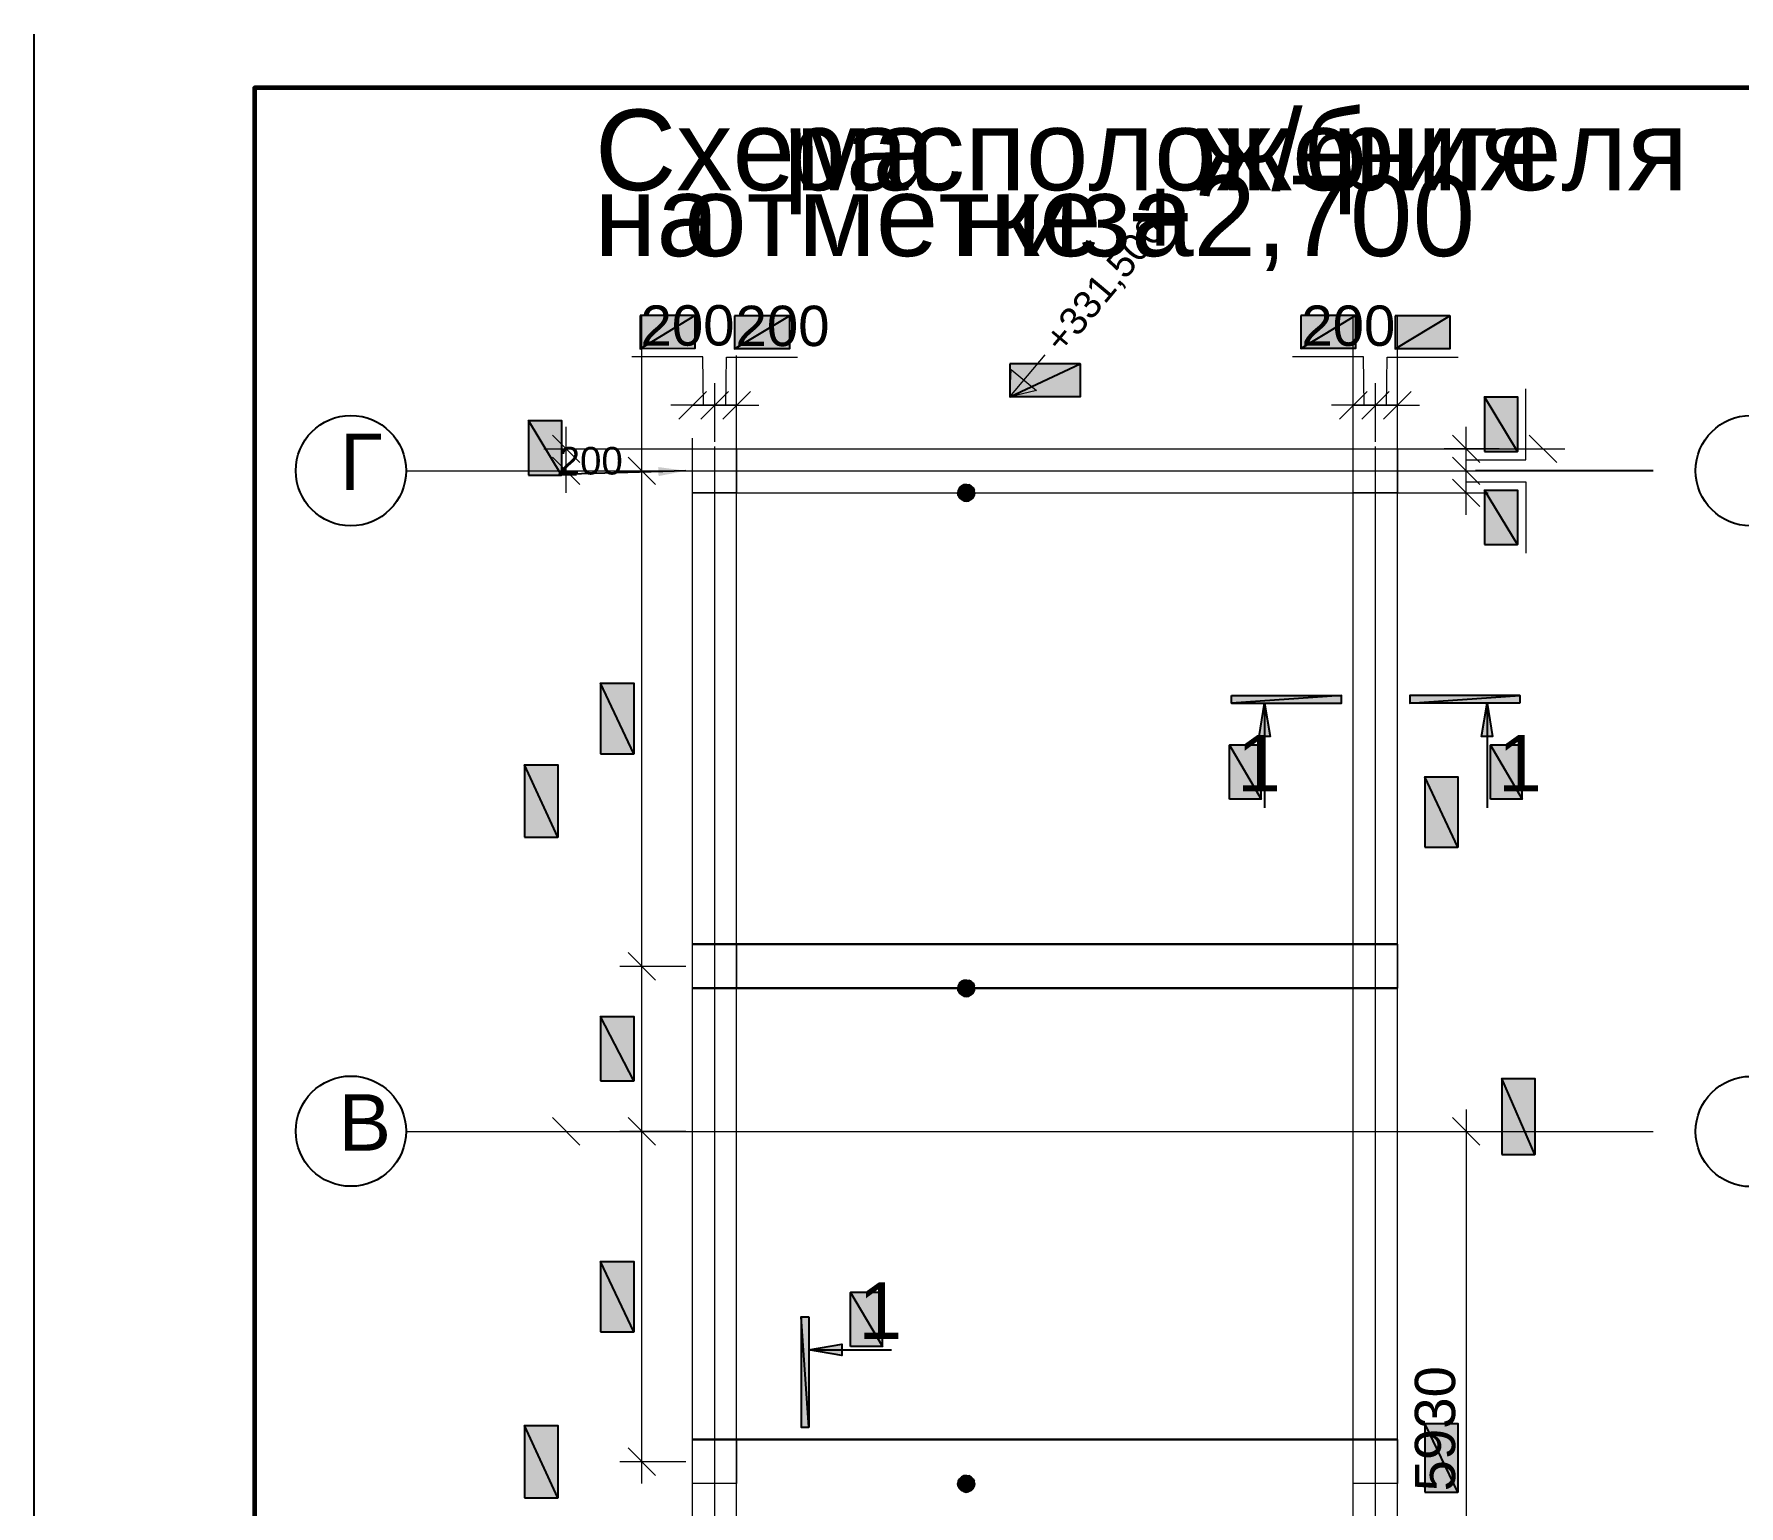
# Model space of a CAD drawing. Extents: x 8 to 21351, y 0 to 420.
# Drawn here: x 14512.6 to 14667.4, y 163.3 to 297 of the extents above; entities that cross this region are included whole.
import ezdxf

# ---------------------------------------------------------------- set-up
doc = ezdxf.new("R2010")
doc.units = 0
doc.linetypes.add('TEYPDFCAD_CENTER', pattern=[20, 12, -3, 2, -3])
for name, color, linetype in [('PDF_ВЫНОСКИ', 7, 'Continuous'), ('PDF_ОСИ', 7, 'Continuous'), ('PDF_ОТМЕТКИ', 7, 'Continuous'), ('TEY_REVIEW_AXIS', 7, 'Continuous'), ('TEY_REVIEW_LEADER', 7, 'Continuous')]:
    doc.layers.add(name, color=color, linetype=linetype)
doc.styles.add('TEYPDFCAD_TEXT', font='arial.ttf')
doc.dimstyles.new('TEYPDFCAD_SCALE_1', dxfattribs={"dimtxt": 2.5, "dimasz": 2.5, "dimexe": 1.25, "dimexo": 0.75, "dimtad": 1, "dimdsep": 46, "dimtxsty": 'Standard', "dimcen": 0.09, "dimadec": 0, "dimazin": 0, "dimtfac": 1, "dimtofl": 0, "dimtmove": 0, "dimatfit": 3, "dimfxl": 1, "dimarcsym": 0})

# ---------------------------------------------------------------- blocks, each defined once
blk = doc.blocks.new('TEY_AXIS')
at = {"layer": 'PDF_ОСИ', "linetype": 'TEYPDFCAD_CENTER', "lineweight": 9}
blk.add_line((0, 0), (1, 0), dxfattribs=at)
blk = doc.blocks.new('TEY_LEVEL')
at = {"layer": 'PDF_ОТМЕТКИ', "lineweight": 9}
blk.add_line((0, 0), (5, 0), dxfattribs=at)
blk.add_lwpolyline([(0, 0), (2, 1.5), (2, -1.5)], close=True, dxfattribs=at)
at = {"layer": 'PDF_ОТМЕТКИ', "style": 'TEYPDFCAD_TEXT'}
blk.add_text('+331,500', height=2.5, dxfattribs=at).set_placement((6, -1.25))

msp = doc.modelspace()

# ---------------------------------------------------------------- hatches: boundary and pattern name
at = {"true_color": 0xffffff}
h = msp.add_hatch(color=0, dxfattribs=at)
h.paths.add_polyline_path([(14567.59, 271.4), (14567.59, 268.39), (14572.56, 271.4)])
h.paths.add_polyline_path([(14567.59, 268.39), (14572.56, 271.4), (14572.56, 268.41)])
h = msp.add_hatch(color=0, dxfattribs=at)
h.paths.add_polyline_path([(14576.18, 271.38), (14576.18, 268.37), (14581.16, 271.38)])
h.paths.add_polyline_path([(14576.18, 268.37), (14581.16, 271.38), (14581.16, 268.37)])
h = msp.add_hatch(color=0, dxfattribs=at)
h.paths.add_polyline_path([(14627.6, 271.4), (14627.6, 268.41), (14632.57, 271.4)])
h.paths.add_polyline_path([(14627.6, 268.41), (14632.57, 271.4), (14632.57, 268.41)])
h = msp.add_hatch(color=0, dxfattribs=at)
h.paths.add_polyline_path([(14636.19, 271.38), (14636.19, 268.37), (14641.16, 271.38)])
h.paths.add_polyline_path([(14636.19, 268.37), (14641.16, 271.38), (14641.16, 268.37)])
h = msp.add_hatch(color=0, dxfattribs=at)
h.paths.add_polyline_path([(14601.18, 267.02), (14601.18, 264.01), (14607.57, 267.02)])
h.paths.add_polyline_path([(14601.18, 264.01), (14607.57, 267.02), (14607.57, 264.01)])
h = msp.add_hatch(color=0, dxfattribs=at)
h.paths.add_polyline_path([(14644.3, 259.04), (14647.3, 259.04), (14644.3, 264.01)])
h.paths.add_polyline_path([(14647.3, 259.04), (14644.3, 264.01), (14647.3, 264.01)])
h = msp.add_hatch(color=0, dxfattribs=at)
h.paths.add_polyline_path([(14557.45, 256.9), (14560.46, 256.9), (14557.45, 261.87)])
h.paths.add_polyline_path([(14560.46, 256.9), (14557.45, 261.87), (14560.46, 261.87)])
h = msp.add_hatch(color=7)
h.paths.add_polyline_path([(14596.5, 255.52), (14596.46, 255.29), (14597.22, 255.29)])
h.paths.add_polyline_path([(14596.46, 255.29), (14597.22, 255.29), (14596.5, 255.06)])
h.paths.add_polyline_path([(14597.22, 255.29), (14596.5, 255.06), (14596.61, 254.85)])
h = msp.add_hatch(color=7)
h.paths.add_polyline_path([(14596.99, 256.01), (14596.78, 255.91), (14597.22, 255.29)])
h.paths.add_polyline_path([(14596.78, 255.91), (14597.22, 255.29), (14596.61, 255.74)])
h.paths.add_polyline_path([(14597.22, 255.29), (14596.61, 255.74), (14596.5, 255.52)])
h = msp.add_hatch(color=7)
h.paths.add_polyline_path([(14597.67, 255.91), (14597.46, 256.01), (14597.22, 255.29)])
h.paths.add_polyline_path([(14597.46, 256.01), (14597.22, 255.29), (14597.22, 256.05)])
h.paths.add_polyline_path([(14597.22, 255.29), (14597.22, 256.05), (14596.99, 256.01)])
h = msp.add_hatch(color=7)
h.paths.add_polyline_path([(14597.96, 255.29), (14597.94, 255.52), (14597.22, 255.29)])
h.paths.add_polyline_path([(14597.94, 255.52), (14597.22, 255.29), (14597.84, 255.74)])
h.paths.add_polyline_path([(14597.22, 255.29), (14597.84, 255.74), (14597.67, 255.91)])
h = msp.add_hatch(color=0, dxfattribs=at)
h.paths.add_polyline_path([(14644.3, 250.59), (14647.3, 250.59), (14644.3, 255.55)])
h.paths.add_polyline_path([(14647.3, 250.59), (14644.3, 255.55), (14647.3, 255.55)])
h = msp.add_hatch(color=7)
h.paths.add_polyline_path([(14596.61, 254.85), (14596.78, 254.7), (14597.22, 255.29)])
h.paths.add_polyline_path([(14596.78, 254.7), (14597.22, 255.29), (14596.99, 254.57)])
h.paths.add_polyline_path([(14597.22, 255.29), (14596.99, 254.57), (14597.22, 254.55)])
h = msp.add_hatch(color=7)
h.paths.add_polyline_path([(14597.22, 254.55), (14597.46, 254.57), (14597.22, 255.29)])
h.paths.add_polyline_path([(14597.46, 254.57), (14597.22, 255.29), (14597.67, 254.7)])
h.paths.add_polyline_path([(14597.22, 255.29), (14597.67, 254.7), (14597.84, 254.85)])
h = msp.add_hatch(color=7)
h.paths.add_polyline_path([(14597.84, 254.85), (14597.94, 255.06), (14597.22, 255.29)])
h.paths.add_polyline_path([(14597.94, 255.06), (14597.22, 255.29), (14597.96, 255.29)])
h = msp.add_hatch(color=0, dxfattribs=at)
h.paths.add_polyline_path([(14564.01, 231.58), (14567.02, 231.58), (14564.01, 238)])
h.paths.add_polyline_path([(14567.02, 231.58), (14564.01, 238), (14567.02, 238)])
h = msp.add_hatch(color=7)
h.paths.add_polyline_path([(14621.33, 236.88), (14631.32, 236.88), (14621.33, 236.18)])
h.paths.add_polyline_path([(14631.32, 236.88), (14621.33, 236.18), (14631.32, 236.18)])
for points in [[(14624.32, 236.18), (14624.82, 233.17), (14623.83, 233.17)], [(14644.53, 236.18), (14645.02, 233.17), (14644.02, 233.17)], [(14582.91, 177.44), (14585.92, 177.95), (14585.92, 176.93)]]:
    msp.add_hatch(color=7).paths.add_polyline_path(points)
h = msp.add_hatch(color=7)
h.paths.add_polyline_path([(14647.51, 236.18), (14637.52, 236.18), (14647.51, 236.88)])
h.paths.add_polyline_path([(14637.52, 236.18), (14647.51, 236.88), (14637.52, 236.88)])
h = msp.add_hatch(color=0, dxfattribs=at)
h.paths.add_polyline_path([(14621.12, 227.48), (14621.12, 232.37), (14624.02, 227.48)])
h.paths.add_polyline_path([(14621.12, 232.37), (14624.02, 227.48), (14624.02, 232.37)])
h = msp.add_hatch(color=0, dxfattribs=at)
h.paths.add_polyline_path([(14644.83, 227.48), (14644.83, 232.37), (14647.73, 227.48)])
h.paths.add_polyline_path([(14644.83, 232.37), (14647.73, 227.48), (14647.73, 232.37)])
h = msp.add_hatch(color=0, dxfattribs=at)
h.paths.add_polyline_path([(14557.11, 224.01), (14560.12, 224.01), (14557.11, 230.59)])
h.paths.add_polyline_path([(14560.12, 224.01), (14557.11, 230.59), (14560.12, 230.59)])
h = msp.add_hatch(color=0, dxfattribs=at)
h.paths.add_polyline_path([(14638.88, 223.1), (14641.88, 223.1), (14638.88, 229.49)])
h.paths.add_polyline_path([(14641.88, 223.1), (14638.88, 229.49), (14641.88, 229.49)])
h = msp.add_hatch(color=7)
h.paths.add_polyline_path([(14596.99, 211.01), (14596.78, 210.9), (14597.22, 210.29)])
h.paths.add_polyline_path([(14596.78, 210.9), (14597.22, 210.29), (14596.61, 210.74)])
h.paths.add_polyline_path([(14597.22, 210.29), (14596.61, 210.74), (14596.5, 210.52)])
h = msp.add_hatch(color=7)
h.paths.add_polyline_path([(14597.67, 210.9), (14597.46, 211.01), (14597.22, 210.29)])
h.paths.add_polyline_path([(14597.46, 211.01), (14597.22, 210.29), (14597.22, 211.03)])
h.paths.add_polyline_path([(14597.22, 210.29), (14597.22, 211.03), (14596.99, 211.01)])
h = msp.add_hatch(color=7)
h.paths.add_polyline_path([(14597.96, 210.29), (14597.94, 210.52), (14597.22, 210.29)])
h.paths.add_polyline_path([(14597.94, 210.52), (14597.22, 210.29), (14597.84, 210.74)])
h.paths.add_polyline_path([(14597.22, 210.29), (14597.84, 210.74), (14597.67, 210.9)])
h = msp.add_hatch(color=7)
h.paths.add_polyline_path([(14596.5, 210.52), (14596.46, 210.29), (14597.22, 210.29)])
h.paths.add_polyline_path([(14596.46, 210.29), (14597.22, 210.29), (14596.5, 210.06)])
h.paths.add_polyline_path([(14597.22, 210.29), (14596.5, 210.06), (14596.61, 209.85)])
h = msp.add_hatch(color=7)
h.paths.add_polyline_path([(14596.61, 209.85), (14596.78, 209.68), (14597.22, 210.29)])
h.paths.add_polyline_path([(14596.78, 209.68), (14597.22, 210.29), (14596.99, 209.57)])
h.paths.add_polyline_path([(14597.22, 210.29), (14596.99, 209.57), (14597.22, 209.53)])
h = msp.add_hatch(color=7)
h.paths.add_polyline_path([(14597.22, 209.53), (14597.46, 209.57), (14597.22, 210.29)])
h.paths.add_polyline_path([(14597.46, 209.57), (14597.22, 210.29), (14597.67, 209.68)])
h.paths.add_polyline_path([(14597.22, 210.29), (14597.67, 209.68), (14597.84, 209.85)])
h = msp.add_hatch(color=7)
h.paths.add_polyline_path([(14597.84, 209.85), (14597.94, 210.06), (14597.22, 210.29)])
h.paths.add_polyline_path([(14597.94, 210.06), (14597.22, 210.29), (14597.96, 210.29)])
h = msp.add_hatch(color=0, dxfattribs=at)
h.paths.add_polyline_path([(14564.01, 201.87), (14567.02, 201.87), (14564.01, 207.73)])
h.paths.add_polyline_path([(14567.02, 201.87), (14564.01, 207.73), (14567.02, 207.73)])
h = msp.add_hatch(color=0, dxfattribs=at)
h.paths.add_polyline_path([(14645.86, 195.18), (14648.87, 195.18), (14645.86, 202.1)])
h.paths.add_polyline_path([(14648.87, 195.18), (14645.86, 202.1), (14648.87, 202.1)])
h = msp.add_hatch(color=0, dxfattribs=at)
h.paths.add_polyline_path([(14564.01, 179.09), (14567.02, 179.09), (14564.01, 185.48)])
h.paths.add_polyline_path([(14567.02, 179.09), (14564.01, 185.48), (14567.02, 185.48)])
h = msp.add_hatch(color=0, dxfattribs=at)
h.paths.add_polyline_path([(14586.72, 177.74), (14586.72, 182.65), (14589.62, 177.74)])
h.paths.add_polyline_path([(14586.72, 182.65), (14589.62, 177.74), (14589.62, 182.65)])
h = msp.add_hatch(color=7)
h.paths.add_polyline_path([(14582.91, 180.45), (14582.91, 170.43), (14582.22, 180.45)])
h.paths.add_polyline_path([(14582.91, 170.43), (14582.22, 180.45), (14582.22, 170.43)])
h = msp.add_hatch(color=0, dxfattribs=at)
h.paths.add_polyline_path([(14557.11, 164), (14560.12, 164), (14557.11, 170.58)])
h.paths.add_polyline_path([(14560.12, 164), (14557.11, 170.58), (14560.12, 170.58)])
h = msp.add_hatch(color=0, dxfattribs=at)
h.paths.add_polyline_path([(14638.88, 164.53), (14641.88, 164.53), (14638.88, 170.75)])
h.paths.add_polyline_path([(14641.88, 164.53), (14638.88, 170.75), (14641.88, 170.75)])
h = msp.add_hatch(color=7)
h.paths.add_polyline_path([(14596.99, 165.99), (14596.78, 165.88), (14597.22, 165.29)])
h.paths.add_polyline_path([(14596.78, 165.88), (14597.22, 165.29), (14596.61, 165.71)])
h.paths.add_polyline_path([(14597.22, 165.29), (14596.61, 165.71), (14596.5, 165.52)])
h = msp.add_hatch(color=7)
h.paths.add_polyline_path([(14597.67, 165.88), (14597.46, 165.99), (14597.22, 165.29)])
h.paths.add_polyline_path([(14597.46, 165.99), (14597.22, 165.29), (14597.22, 166.03)])
h.paths.add_polyline_path([(14597.22, 165.29), (14597.22, 166.03), (14596.99, 165.99)])
h = msp.add_hatch(color=7)
h.paths.add_polyline_path([(14597.96, 165.29), (14597.94, 165.52), (14597.22, 165.29)])
h.paths.add_polyline_path([(14597.94, 165.52), (14597.22, 165.29), (14597.84, 165.71)])
h.paths.add_polyline_path([(14597.22, 165.29), (14597.84, 165.71), (14597.67, 165.88)])
h = msp.add_hatch(color=7)
h.paths.add_polyline_path([(14596.5, 165.52), (14596.46, 165.29), (14597.22, 165.29)])
h.paths.add_polyline_path([(14596.46, 165.29), (14597.22, 165.29), (14596.5, 165.06)])
h.paths.add_polyline_path([(14597.22, 165.29), (14596.5, 165.06), (14596.61, 164.85)])
h = msp.add_hatch(color=7)
h.paths.add_polyline_path([(14596.61, 164.85), (14596.78, 164.68), (14597.22, 165.29)])
h.paths.add_polyline_path([(14596.78, 164.68), (14597.22, 165.29), (14596.99, 164.57)])
h.paths.add_polyline_path([(14597.22, 165.29), (14596.99, 164.57), (14597.22, 164.53)])
h = msp.add_hatch(color=7)
h.paths.add_polyline_path([(14597.22, 164.53), (14597.46, 164.57), (14597.22, 165.29)])
h.paths.add_polyline_path([(14597.46, 164.57), (14597.22, 165.29), (14597.67, 164.68)])
h.paths.add_polyline_path([(14597.22, 165.29), (14597.67, 164.68), (14597.84, 164.85)])
h = msp.add_hatch(color=7)
h.paths.add_polyline_path([(14597.84, 164.85), (14597.94, 165.06), (14597.22, 165.29)])
h.paths.add_polyline_path([(14597.94, 165.06), (14597.22, 165.29), (14597.96, 165.29)])

# ---------------------------------------------------------------- linework, layer by layer
at = {"color": 7, "lineweight": 5}
for p, q in [((14573.3, 267.65), (14566.85, 267.65)), ((14573.37, 263.25), (14573.3, 267.65)), ((14575.38, 263.25), (14575.44, 267.61)), ((14575.44, 267.61), (14581.9, 267.61)), ((14633.31, 267.65), (14626.86, 267.65)), ((14633.38, 263.25), (14633.31, 267.65)), ((14635.39, 263.25), (14635.45, 267.63)), ((14635.45, 267.63), (14641.91, 267.61)), ((14574.38, 259.93), (14574.38, 265.26)), ((14574.38, 259.93), (14574.38, 265.26)), ((14576.37, 255.93), (14576.37, 265.26)), ((14632.38, 255.93), (14632.38, 265.26)), ((14634.39, 259.93), (14634.39, 265.26)), ((14634.39, 259.93), (14634.39, 265.26)), ((14576.37, 263.25), (14570.38, 263.25)), ((14573.62, 264.5), (14571.12, 262)), ((14572.37, 263.25), (14578.38, 263.25)), ((14575.63, 264.5), (14573.13, 262)), ((14573.13, 262), (14575.63, 264.5)), ((14577.62, 264.5), (14575.12, 262)), ((14575.12, 262), (14577.62, 264.5)), ((14636.38, 263.25), (14630.39, 263.25)), ((14631.13, 262), (14633.63, 264.5)), ((14633.63, 264.5), (14631.13, 262)), ((14632.38, 263.25), (14638.39, 263.25)), ((14635.64, 264.5), (14633.14, 262)), ((14633.14, 262), (14635.64, 264.5)), ((14635.13, 262), (14637.63, 264.5)), ((14648.04, 258.3), (14648.04, 264.75)), ((14562.13, 258.04), (14559.63, 260.54)), ((14560.88, 255.29), (14560.88, 261.3)), ((14643.87, 258.04), (14641.38, 260.54)), ((14642.62, 255.29), (14642.62, 261.3)), ((14650.86, 258.04), (14648.36, 260.54)), ((14645.63, 259.29), (14640.64, 259.29)), ((14642.62, 253.3), (14642.62, 259.29)), ((14559.63, 258.55), (14562.13, 256.05)), ((14569.01, 256.05), (14566.51, 258.55)), ((14643.87, 256.05), (14641.38, 258.55)), ((14641.38, 258.55), (14643.87, 256.05)), ((14642.62, 258.3), (14648.04, 258.3)), ((14643.87, 254.04), (14641.38, 256.54)), ((14641.38, 256.54), (14643.87, 254.04)), ((14642.62, 256.29), (14648.04, 256.31)), ((14648.04, 256.31), (14648.04, 249.83)), ((14637.02, 255.29), (14644.64, 255.29)), ((14571.76, 212.28), (14565.77, 212.28)), ((14569.01, 211.03), (14566.51, 213.53)), ((14566.51, 213.53), (14569.01, 211.03)), ((14562.13, 196.05), (14559.63, 198.54)), ((14566.51, 198.54), (14569.01, 196.05)), ((14569.01, 196.05), (14566.51, 198.54)), ((14641.38, 198.54), (14643.87, 196.05)), ((14643.87, 196.05), (14641.38, 198.54)), ((14561.49, 197.29), (14562.87, 197.29)), ((14571.76, 197.29), (14565.77, 197.29)), ((14637.02, 197.29), (14644.64, 197.29)), ((14571.76, 167.28), (14565.77, 167.28)), ((14566.51, 168.53), (14569.01, 166.03)), ((14569.01, 166.03), (14566.51, 168.53))]:
    msp.add_line(p, q, dxfattribs=at)
at = {"lineweight": 5}
for p, q in [((14562.13, 256.05), (14559.63, 258.55)), ((14559.63, 198.54), (14562.13, 196.05)), ((14561.49, 197.29), (14562.87, 197.29))]:
    msp.add_line(p, q, dxfattribs=at)
at = {"color": 7, "lineweight": 25}
for p, q in [((14624.32, 236.18), (14624.32, 226.67)), ((14644.53, 236.18), (14644.53, 226.67)), ((14582.91, 177.44), (14590.43, 177.44))]:
    msp.add_line(p, q, dxfattribs=at)
at = {"color": 0, "lineweight": 0, "true_color": 0xffffff}
for p, q in [((14624.02, 227.48), (14624.02, 232.37)), ((14647.73, 227.48), (14647.73, 232.37)), ((14589.62, 177.74), (14589.62, 182.65))]:
    msp.add_line(p, q, dxfattribs=at)
at = {"color": 0, "true_color": 0xffffff}
for points in [[(14567.59, 271.4), (14567.59, 268.39), (14572.56, 271.4)], [(14567.59, 268.39), (14572.56, 271.4), (14572.56, 268.41)], [(14576.18, 271.38), (14576.18, 268.37), (14581.16, 271.38)], [(14576.18, 268.37), (14581.16, 271.38), (14581.16, 268.37)], [(14627.6, 271.4), (14627.6, 268.41), (14632.57, 271.4)], [(14627.6, 268.41), (14632.57, 271.4), (14632.57, 268.41)], [(14636.19, 271.38), (14636.19, 268.37), (14641.16, 271.38)], [(14636.19, 268.37), (14641.16, 271.38), (14641.16, 268.37)], [(14601.18, 267.02), (14601.18, 264.01), (14607.57, 267.02)], [(14601.18, 264.01), (14607.57, 267.02), (14607.57, 264.01)], [(14644.3, 259.04), (14647.3, 259.04), (14644.3, 264.01)], [(14647.3, 259.04), (14644.3, 264.01), (14647.3, 264.01)], [(14557.45, 256.9), (14560.46, 256.9), (14557.45, 261.87)], [(14560.46, 256.9), (14557.45, 261.87), (14560.46, 261.87)], [(14644.3, 250.59), (14647.3, 250.59), (14644.3, 255.55)], [(14647.3, 250.59), (14644.3, 255.55), (14647.3, 255.55)], [(14564.01, 231.58), (14567.02, 231.58), (14564.01, 238)], [(14567.02, 231.58), (14564.01, 238), (14567.02, 238)], [(14621.12, 227.48), (14621.12, 232.37), (14624.02, 227.48)], [(14621.12, 232.37), (14624.02, 227.48), (14624.02, 232.37)], [(14644.83, 227.48), (14644.83, 232.37), (14647.73, 227.48)], [(14644.83, 232.37), (14647.73, 227.48), (14647.73, 232.37)], [(14557.11, 224.01), (14560.12, 224.01), (14557.11, 230.59)], [(14560.12, 224.01), (14557.11, 230.59), (14560.12, 230.59)], [(14638.88, 223.1), (14641.88, 223.1), (14638.88, 229.49)], [(14641.88, 223.1), (14638.88, 229.49), (14641.88, 229.49)], [(14564.01, 201.87), (14567.02, 201.87), (14564.01, 207.73)], [(14567.02, 201.87), (14564.01, 207.73), (14567.02, 207.73)], [(14645.86, 195.18), (14648.87, 195.18), (14645.86, 202.1)], [(14648.87, 195.18), (14645.86, 202.1), (14648.87, 202.1)], [(14564.01, 179.09), (14567.02, 179.09), (14564.01, 185.48)], [(14567.02, 179.09), (14564.01, 185.48), (14567.02, 185.48)], [(14586.72, 177.74), (14586.72, 182.65), (14589.62, 177.74)], [(14586.72, 182.65), (14589.62, 177.74), (14589.62, 182.65)], [(14557.11, 164), (14560.12, 164), (14557.11, 170.58)], [(14560.12, 164), (14557.11, 170.58), (14560.12, 170.58)], [(14638.88, 164.53), (14641.88, 164.53), (14638.88, 170.75)], [(14641.88, 164.53), (14638.88, 170.75), (14641.88, 170.75)]]:
    msp.add_lwpolyline(points, close=True, dxfattribs=at)
at = {"lineweight": 13}
for points in [[(14572.37, 259.29), (14576.37, 259.29), (14576.37, 255.29), (14572.37, 255.29)], [(14632.38, 259.29), (14636.38, 259.29), (14636.38, 255.29), (14632.38, 255.29)], [(14572.37, 214.29), (14576.37, 214.29), (14576.37, 210.29), (14572.37, 210.29)], [(14632.38, 214.29), (14636.38, 214.29), (14636.38, 210.29), (14632.38, 210.29)], [(14572.37, 169.29), (14576.37, 169.29), (14576.37, 165.29), (14572.37, 165.29)], [(14632.38, 169.29), (14636.38, 169.29), (14636.38, 165.29), (14632.38, 165.29)]]:
    msp.add_lwpolyline(points, close=True, dxfattribs=at)
at = {"color": 7}
for points in [[(14596.5, 255.52), (14596.46, 255.29), (14597.22, 255.29)], [(14597.22, 255.29), (14596.61, 255.74), (14596.5, 255.52)], [(14596.78, 255.91), (14597.22, 255.29), (14596.61, 255.74)], [(14596.99, 256.01), (14596.78, 255.91), (14597.22, 255.29)], [(14597.22, 255.29), (14597.22, 256.05), (14596.99, 256.01)], [(14597.46, 256.01), (14597.22, 255.29), (14597.22, 256.05)], [(14597.67, 255.91), (14597.46, 256.01), (14597.22, 255.29)], [(14597.22, 255.29), (14597.84, 255.74), (14597.67, 255.91)], [(14597.94, 255.52), (14597.22, 255.29), (14597.84, 255.74)], [(14597.96, 255.29), (14597.94, 255.52), (14597.22, 255.29)], [(14596.46, 255.29), (14597.22, 255.29), (14596.5, 255.06)], [(14597.22, 255.29), (14596.5, 255.06), (14596.61, 254.85)], [(14596.61, 254.85), (14596.78, 254.7), (14597.22, 255.29)], [(14596.78, 254.7), (14597.22, 255.29), (14596.99, 254.57)], [(14597.22, 255.29), (14596.99, 254.57), (14597.22, 254.55)], [(14597.22, 254.55), (14597.46, 254.57), (14597.22, 255.29)], [(14597.46, 254.57), (14597.22, 255.29), (14597.67, 254.7)], [(14597.22, 255.29), (14597.67, 254.7), (14597.84, 254.85)], [(14597.84, 254.85), (14597.94, 255.06), (14597.22, 255.29)], [(14597.94, 255.06), (14597.22, 255.29), (14597.96, 255.29)], [(14621.33, 236.88), (14631.32, 236.88), (14621.33, 236.18)], [(14631.32, 236.88), (14621.33, 236.18), (14631.32, 236.18)], [(14624.32, 236.18), (14624.82, 233.17), (14623.83, 233.17)], [(14647.51, 236.18), (14637.52, 236.18), (14647.51, 236.88)], [(14637.52, 236.18), (14647.51, 236.88), (14637.52, 236.88)], [(14644.53, 236.18), (14645.02, 233.17), (14644.02, 233.17)], [(14597.22, 210.29), (14596.61, 210.74), (14596.5, 210.52)], [(14596.78, 210.9), (14597.22, 210.29), (14596.61, 210.74)], [(14596.99, 211.01), (14596.78, 210.9), (14597.22, 210.29)], [(14597.22, 210.29), (14597.22, 211.03), (14596.99, 211.01)], [(14597.46, 211.01), (14597.22, 210.29), (14597.22, 211.03)], [(14597.67, 210.9), (14597.46, 211.01), (14597.22, 210.29)], [(14597.22, 210.29), (14597.84, 210.74), (14597.67, 210.9)], [(14597.94, 210.52), (14597.22, 210.29), (14597.84, 210.74)], [(14596.5, 210.52), (14596.46, 210.29), (14597.22, 210.29)], [(14596.46, 210.29), (14597.22, 210.29), (14596.5, 210.06)], [(14597.22, 210.29), (14596.5, 210.06), (14596.61, 209.85)], [(14596.61, 209.85), (14596.78, 209.68), (14597.22, 210.29)], [(14596.78, 209.68), (14597.22, 210.29), (14596.99, 209.57)], [(14597.22, 210.29), (14596.99, 209.57), (14597.22, 209.53)], [(14597.96, 210.29), (14597.94, 210.52), (14597.22, 210.29)], [(14597.22, 209.53), (14597.46, 209.57), (14597.22, 210.29)], [(14597.46, 209.57), (14597.22, 210.29), (14597.67, 209.68)], [(14597.22, 210.29), (14597.67, 209.68), (14597.84, 209.85)], [(14597.84, 209.85), (14597.94, 210.06), (14597.22, 210.29)], [(14597.94, 210.06), (14597.22, 210.29), (14597.96, 210.29)], [(14582.91, 180.45), (14582.91, 170.43), (14582.22, 180.45)], [(14582.91, 170.43), (14582.22, 180.45), (14582.22, 170.43)], [(14582.91, 177.44), (14585.92, 177.95), (14585.92, 176.93)], [(14597.22, 165.29), (14596.61, 165.71), (14596.5, 165.52)], [(14596.78, 165.88), (14597.22, 165.29), (14596.61, 165.71)], [(14596.99, 165.99), (14596.78, 165.88), (14597.22, 165.29)], [(14597.22, 165.29), (14597.22, 166.03), (14596.99, 165.99)], [(14597.46, 165.99), (14597.22, 165.29), (14597.22, 166.03)], [(14597.67, 165.88), (14597.46, 165.99), (14597.22, 165.29)], [(14597.22, 165.29), (14597.84, 165.71), (14597.67, 165.88)], [(14597.94, 165.52), (14597.22, 165.29), (14597.84, 165.71)], [(14596.5, 165.52), (14596.46, 165.29), (14597.22, 165.29)], [(14596.46, 165.29), (14597.22, 165.29), (14596.5, 165.06)], [(14597.22, 165.29), (14596.5, 165.06), (14596.61, 164.85)], [(14596.61, 164.85), (14596.78, 164.68), (14597.22, 165.29)], [(14596.78, 164.68), (14597.22, 165.29), (14596.99, 164.57)], [(14597.22, 165.29), (14596.99, 164.57), (14597.22, 164.53)], [(14597.96, 165.29), (14597.94, 165.52), (14597.22, 165.29)], [(14597.22, 164.53), (14597.46, 164.57), (14597.22, 165.29)], [(14597.46, 164.57), (14597.22, 165.29), (14597.67, 164.68)], [(14597.22, 165.29), (14597.67, 164.68), (14597.84, 164.85)], [(14597.84, 164.85), (14597.94, 165.06), (14597.22, 165.29)], [(14597.94, 165.06), (14597.22, 165.29), (14597.96, 165.29)]]:
    msp.add_lwpolyline(points, close=True, dxfattribs=at)
at = {"lineweight": 25}
for centre in [(14541.33, 257.31), (14541.33, 197.31)]:
    msp.add_circle(centre, 5.01, dxfattribs=at)
at = {"color": 7, "lineweight": 25}
for centre in [(14668.48, 257.31), (14668.48, 197.28)]:
    msp.add_circle(centre, 5.01, dxfattribs=at)
at = {"layer": 'TEY_REVIEW_AXIS', "lineweight": 25}
msp.add_line((14512.56, 0.11), (14512.56, 296.97), dxfattribs=at)
at = {"layer": 'TEY_REVIEW_AXIS', "color": 7, "lineweight": 30}
for p, q in [((14572.37, 214.29), (14636.38, 214.29)), ((14572.37, 210.29), (14636.38, 210.29)), ((14572.37, 169.29), (14636.38, 169.29))]:
    msp.add_line(p, q, dxfattribs=at)
at = {"layer": 'TEY_REVIEW_AXIS', "color": 7, "lineweight": 5}
msp.add_line((14642.62, 199.28), (14642.62, 135.97), dxfattribs=at)
at = {"layer": 'TEY_REVIEW_AXIS', "lineweight": 60}
msp.add_lwpolyline([(14532.56, 5.1), (14927.55, 5.1), (14927.55, 292.1), (14532.56, 292.1)], close=True, dxfattribs=at)
at = {"layer": 'TEY_REVIEW_LEADER', "lineweight": 25}
msp.add_line((14659.62, 257.3), (14643.49, 257.3), dxfattribs=at)

# ---------------------------------------------------------------- block references
at = {"layer": 'PDF_ОСИ', "rotation": 90}
for p, xscale in [((14567.76, 165.29), 106.1085), ((14572.37, 105.88), 165.5233333333333), ((14576.37, 120.27), 151.1088333333333), ((14632.38, 137.99), 133.4135), ((14636.38, 137.99), 133.3923333333333), ((14574.38, 105.39), 164.9518333333333), ((14634.39, 105.39), 164.9518333333333)]:
    msp.add_blockref('TEY_AXIS', p, dxfattribs=dict(at, xscale=xscale))
at = {"layer": 'PDF_ОСИ'}
for p, xscale in [((14558.87, 259.29), 92.73116666666667), ((14546.34, 257.3), 98.29799999999997), ((14572.37, 255.29), 72.26299999999998), ((14546.34, 197.29), 113.284)]:
    msp.add_blockref('TEY_AXIS', p, dxfattribs=dict(at, xscale=xscale))
at = {"layer": 'PDF_ОТМЕТКИ', "rotation": 50.07520118002042}
msp.add_blockref('TEY_LEVEL', (14601.18, 264.01), dxfattribs=at)

# ---------------------------------------------------------------- texts
at = {"color": 7, "style": 'TEYPDFCAD_TEXT'}
for s, height, p in [('Схема', 7.32, (14563.5, 282.79)), ('ж/б', 7.32, (14618.09, 282.79)), ('расположения', 7.3201, (14580.61, 282.79)), ('ригеля', 7.32, (14630.48, 282.79)), ('+2,700', 7.32, (14611.88, 276.8)), ('на', 7.32, (14563.43, 276.8)), ('отметке', 7.32, (14571.6, 276.8)), ('низа', 7.32, (14596.14, 276.8)), ('200', 3.662, (14576.27, 268.63)), ('200', 3.662, (14627.66, 268.65)), ('В', 5.13, (14540.2, 195.54))]:
    msp.add_text(s, height=height, dxfattribs=at).set_placement(p)
for s, rotation, p in [('200', 0.2527, (14567.65, 268.65)), ('5930', 90, (14641.63, 164.59))]:
    msp.add_text(s, height=3.662, rotation=rotation, dxfattribs=at).set_placement(p)
at = {"layer": 'PDF_ВЫНОСКИ', "style": 'TEYPDFCAD_TEXT'}
msp.add_text('200', height=2.5, dxfattribs=at).set_placement((14560.2, 256.96))
at = {"layer": 'TEY_REVIEW_LEADER', "color": 7, "style": 'TEYPDFCAD_TEXT'}
for s, p in [('Г', (14540.33, 255.55)), ('1', (14621.82, 228.18)), ('1', (14645.52, 228.18)), ('1', (14587.42, 178.44))]:
    msp.add_text(s, height=5.13, dxfattribs=at).set_placement(p)

# ---------------------------------------------------------------- leaders
at = {"layer": 'PDF_ВЫНОСКИ', "lineweight": 9, "annotation_type": 0, "has_hookline": 1, "hookline_direction": 0}
msp.add_leader([(14571.76, 257.3), (14560.2, 256.96)], dimstyle='TEYPDFCAD_SCALE_1', dxfattribs=at)

doc.saveas('drawing.dxf')
